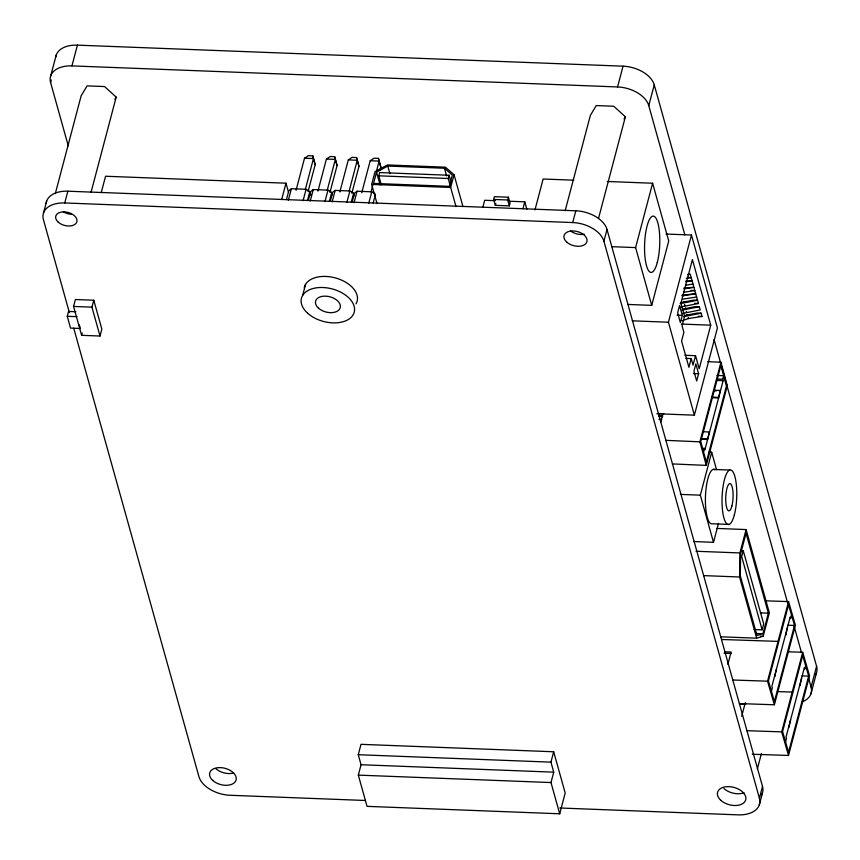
<?xml version="1.0" encoding="UTF-8"?>
<svg xmlns="http://www.w3.org/2000/svg" width="860" height="860" viewBox="0 0 860 860"><rect width="100%" height="100%" fill="white"/><g stroke="black" fill="none" stroke-linecap="round" stroke-linejoin="round"><path stroke-width="1.29" d="M746.104 529.567L769.356 612.868L763.175 636.26L756.66 638.184L739.578 576.995L739.922 552.948L746.104 529.567L716.81 528.427M305.354 189.383L313.459 158.562L312.76 155.853L308.288 155.681L304.526 158.219L296.066 190.253M327.252 190.221L335.357 159.401L334.647 156.703L330.186 156.531L326.424 159.057L317.953 191.103M349.138 191.071L357.255 160.25L356.545 157.552L352.073 157.38L348.321 159.906L339.85 191.941M371.036 191.92L372.724 185.491M376.443 171.366L379.142 161.089L378.443 158.391L373.971 158.219L370.208 160.745L361.748 192.791M50.708 75.873L56.201 55.115M68.273 145.877L50.6 82.571L51.288 79.969M50.6 82.571A27.294 16.834 14.8 0 1 71.939 65.897L77.421 45.139L623.048 66.177A27.294 16.834 14.8 0 1 654.256 84.871L816.581 666.296A27.294 16.834 14.8 0 1 815.527 675.003M43.527 212.947L46.644 201.175M55.309 193.618L81.162 95.761L87.075 85.882L104.587 86.559L116.197 97.105L91.02 192.393M69.391 312.675L43.419 219.633A27.294 16.834 14.8 0 1 64.758 202.96L67.865 191.2L575.813 210.786A27.294 16.834 14.8 0 1 607.02 229.48L762.508 786.427A27.294 16.834 14.8 0 1 761.455 795.134M79.324 324.929L80.313 328.466L70.541 328.09L67.252 316.297L68.531 311.46L75.863 311.739M101.243 192.597L105.565 176.236L285.982 183.201L288.476 192.135M73.562 306.44L75.39 299.517L93.783 300.226L101.845 329.1L100.007 336.023L81.625 335.314L73.562 306.44L91.945 307.149L100.007 336.023M81.625 335.314L82.227 333.013M91.945 307.149L93.783 300.226M281.661 199.552L285.982 183.201M286.455 199.66L288.82 190.716L291.379 188.716L306.096 189.275L309.837 191.522L310.879 195.231M288.347 200.208L291.379 188.716M303.053 200.778L306.096 189.275M308.052 191.576L315.179 164.712L313.61 158.939M307.471 200.466L309.837 191.522M308.353 200.498L310.718 191.554L313.276 189.555L327.983 190.125L331.734 192.371L332.422 194.844M310.234 201.057L313.276 189.555M324.951 201.627L327.983 190.125M329.95 192.414L337.077 165.561L335.507 159.777M302.634 295.474L305.558 284.402M329.369 201.315L331.734 192.371M330.251 201.347L332.605 192.403L335.174 190.404L349.88 190.974L353.632 193.21L354.32 195.682M332.132 201.896L335.174 190.404M346.849 202.465L349.88 190.974M351.837 193.263L358.964 166.399L357.405 160.626M351.267 202.154L353.632 193.21M352.138 202.186L354.503 193.242L357.061 191.243L371.778 191.812L374.584 193.5M354.03 202.745L357.061 191.243M377.013 203.551L371.671 184.427L375.057 171.645L387.419 164.948L445.426 167.184L454.037 174.688L462.938 206.572M376.529 172.15L373.552 183.406L449.35 186.33L452.328 175.075L444.48 168.237L387.796 166.055L376.529 172.15L380.088 184.9M368.736 203.315L371.778 191.812M380.185 169.807L380.862 167.249L379.292 161.465M381.27 184.739L378.776 175.816L379.636 172.58L449.06 175.257L451.199 182.911M373.154 203.003L375.519 194.059M450.339 186.136L448.21 178.493L449.06 175.257M456.004 206.604L450.661 187.469L454.037 174.688M482.858 207.206L484.685 200.283L495.371 200.692M493.694 199.445L494.425 196.682L508.432 197.22L510.077 203.111L509.346 205.884L495.338 205.346L493.694 199.445L507.701 199.993L509.346 205.884M495.338 205.346L495.822 203.498M358.265 754.714L361.006 744.33L553.679 751.769L565.192 793.017L559.709 813.786L367.037 806.357L358.319 775.118L361.06 764.733L358.265 754.714L550.938 762.143L553.732 772.162L550.991 782.546L559.709 813.786M507.701 199.993L508.432 197.22M522.944 208.754L524.772 201.831L508.733 201.208M534.974 209.904L543.133 179.009L573.846 180.191M565.17 210.721L590.347 115.433L596.249 105.565L613.76 106.242L625.37 116.788L598.495 218.515M559.817 807.991L738.063 814.861A27.294 16.834 14.8 0 0 759.401 798.198L603.913 241.251A27.294 16.834 14.8 0 0 572.706 222.557L575.813 210.786M684.839 234.845L648.773 105.64A27.294 16.834 14.8 0 0 617.566 86.946L623.048 66.177M603.913 241.251L607.02 229.48M648.773 105.64L654.256 84.871M627.94 304.44L651.729 305.354L635.604 247.594L652.611 183.234L607.214 181.481M651.729 305.354L668.736 240.983L652.611 183.234M550.938 762.143L553.679 751.769M656.836 413.724L694.385 415.176L668.435 322.221L691.472 235.017L665.995 234.038M682.313 315.362L680.389 322.629L677.648 312.793L679.561 305.526L682.313 315.362L677.046 315.158M660.781 422.131L663.06 413.488M685.871 358.362L691.214 358.566L688.914 367.285L681.582 341.044L683.883 332.325L682.055 325.768L684.549 316.319L680.894 303.204L692.408 259.602L710.726 325.188L699.201 368.789L695.536 355.675L684.85 355.266M695.536 355.675L693.042 365.124L691.214 358.566M698.61 373.745L696.686 381.012L693.945 371.165L695.858 363.898L698.61 373.745L693.343 373.541M694.385 415.176L717.423 327.972L691.472 235.017M672.477 463.927L706.254 465.389L699.922 441.825L720.949 362.232L707.651 361.662M703.544 451.876L704.458 448.415L701.803 448.307M704.458 448.415L704.856 449.887L723.142 380.679L722.744 379.206L723.658 375.745L717.014 375.465M700.954 439.223L707.597 439.514L709.274 432L702.631 431.709M711.929 397.696L718.573 397.987L720.239 390.472L713.596 390.182M706.254 465.389L727.28 385.796L720.949 362.232M693.536 541.542L713.499 542.316L700.33 495.166L711.671 452.252L709.005 452.156M713.499 542.316L718.498 523.385M740.589 550.593L743.255 550.69L741.686 556.613L762.132 629.842L754.145 629.541M727.861 664.382L731.118 652.02L724.872 651.805M762.132 629.842L763.701 623.93L743.255 550.69M762.928 633.755L768.367 613.169L746.05 533.211L740.611 553.808L740.288 575.716L756.983 635.518L762.928 633.755L756.273 633.497M741.686 716.305L745.276 702.706M739.482 703.587L774.365 704.77L767.539 681.184L788.566 601.602L765.755 600.828M771.409 691.246L772.323 687.785L771.893 686.312L790.179 617.104L790.609 618.576L791.522 615.115M794.511 625.435L774.398 701.567L768.421 680.937L788.534 604.806L794.511 625.435L787.889 625.209M757.359 768.904L761.433 753.457M774.365 704.77L795.392 625.177L788.566 601.602M759.401 798.198L762.508 786.427M759.294 804.885L762.401 793.124M752.285 754.231L788.512 755.456L781.686 731.871L802.713 652.278L787.964 651.783M785.556 741.933L786.47 738.471L786.051 736.999L804.337 667.79L804.756 669.263L805.669 665.801M808.658 676.121L788.545 752.253L782.578 731.613L802.692 655.492L808.658 676.121L802.036 675.895M788.512 755.456L809.539 675.863L802.713 652.278M802.229 701.857A27.294 16.834 14.8 0 0 811.098 687.054L816.581 666.296M810.98 693.74L816.473 672.982M114.885 99.298L116.197 97.105M624.059 118.981L625.37 116.788M681.002 302.602L693.794 300.097L697.514 300.237L680.12 303.677M681.023 306.912L698.417 303.473L690.279 274.351L687.807 274.254M682.808 309.073L695.6 306.568L699.32 306.708L700.223 309.955L682.829 313.384M681.926 310.148L699.32 306.708M684.614 315.545L697.417 313.04L701.126 313.19L702.029 316.426L688.419 318.555L682.12 320.715M683.732 316.62L701.126 313.19M687.807 274.738L690.279 274.351M686.237 278.371L691.182 277.587L687.473 277.447M685.871 281.08L692.085 280.822L685.904 281.8M685.571 285.23L692.988 284.058M683.926 288.132L693.891 287.294L684.001 288.852M683.668 292.282L694.805 290.529L691.085 290.39M681.98 295.195L695.708 293.765L682.087 295.904M683.001 299.14L696.611 297.001M721.701 639.485L778.053 641.388M724.055 653.245L731.548 653.492M732.655 680.002L767.539 681.184M777.44 691.58L792.2 692.074M739.449 703.964L745.695 704.179M746.803 730.688L781.686 731.871M71.939 65.897L617.566 86.946M304.526 158.219L313.459 158.562M326.424 159.057L335.357 159.401M348.321 159.906L357.255 160.25M370.208 160.745L379.142 161.089M378.776 175.816L448.21 178.493M371.671 184.427L450.661 187.469M64.758 202.96L572.706 222.557M611.815 246.68L635.604 247.594M694.697 303.333L698.417 303.473M698.32 316.276L702.029 316.426M632.229 320.823L668.435 322.221M681.324 324.059L710.726 325.188M67.252 316.297L77.024 316.673M713.155 469.409L729.796 470.054M680.378 494.392L700.33 495.166M729.011 524.417L712.37 523.783A27.294 7.31 -87.8 0 1 705.512 495.209A27.294 7.31 -87.8 0 1 715.047 469.775M695.987 551.249L739.922 552.948M703.63 575.609L739.578 576.995M760.38 612.857L768.367 613.169M760.519 636.153L763.175 636.26M720.723 636.798L756.66 638.184M361.06 764.733L553.732 772.162M358.319 775.118L550.991 782.546M365.478 800.488L230.114 795.274A27.294 16.834 14.8 0 1 198.907 776.58L73.724 328.176M717.433 378.981L722.744 379.206M716.498 380.399L723.142 380.679M713.757 390.773L716.412 390.892M711.768 397.105L718.412 397.395M658.771 413.51L663.791 413.724M658.513 415.81L662.501 415.982M658.674 416.39L662.662 416.573M658.932 419.325L661.587 419.443M700.792 438.632L707.436 438.923M665.887 440.352L699.922 441.825M683.517 301.742L683.904 302.376L683.786 301.666M685.323 308.213L685.71 308.848L685.592 308.138M686.226 311.449L686.613 312.083M687.129 314.685L687.516 315.319L687.398 314.62M787.438 627.488L785.782 635.003L785.61 634.411M801.595 678.174L799.929 685.678L799.757 685.097M776.472 669.015L774.806 676.519L774.645 675.938M790.62 719.702L788.964 727.205L788.792 726.614M714.058 339.496L720.551 362.759M721.282 365.339L787.653 603.075M794.145 626.327L801.359 652.17M808.572 678.013L811.098 687.054M711.671 452.252L716.52 469.625M524.772 201.831L526.825 209.195M444.48 168.237L446.619 175.892M387.796 166.055L389.924 173.698M378.443 158.391L380.862 167.249M356.545 157.552L358.964 166.399M334.647 156.703L337.077 165.561M312.76 155.853L315.179 164.712M720.239 390.472L720.4 391.063M709.274 432L709.425 432.591M55.706 57.265A27.294 16.834 14.8 0 1 77.421 45.139M46.15 203.325A27.294 16.834 14.8 0 1 67.865 191.2M584.166 234.264A11.825 7.299 14.8 0 1 570.632 230.985M71.391 214.237A10.911 6.74 14.8 0 1 63.382 211.882M233.641 772.979A13.642 8.417 14.8 0 1 215.871 768.679M744.04 792.748A14.555 8.976 14.8 0 1 723.937 788.566M304.214 287.928A27.294 16.834 14.8 0 1 336.765 278.317A27.294 16.834 14.8 0 1 355.997 303.838M720.884 365.435L700.771 441.567L706.318 462.185L726.431 386.054L720.884 365.435M684.689 304.902L684.807 305.612L684.689 304.902M688.301 317.856L688.419 318.555L688.301 317.856M657.266 262.558A28.197 7.557 -87.8 0 0 654.524 216.58A28.197 7.557 -87.8 0 0 644.71 253.732A28.197 7.557 -87.8 0 0 657.266 262.558M307.568 313.158A27.294 16.834 14.8 0 0 353.073 314.91A27.294 16.834 14.8 0 0 322.919 287.509A27.294 16.834 14.8 0 0 307.568 313.158M318.447 308.116A12.739 7.858 14.8 0 0 339.689 308.944A12.739 7.858 14.8 0 0 325.607 296.152A12.739 7.858 14.8 0 0 318.447 308.116M566.697 242.069A11.825 7.299 14.8 0 0 586.423 242.821A11.825 7.299 14.8 0 0 573.351 230.953A11.825 7.299 14.8 0 0 566.697 242.069M58.2 222.117A10.911 6.74 14.8 0 0 76.4 222.815A10.911 6.74 14.8 0 0 64.339 211.861A10.911 6.74 14.8 0 0 58.2 222.117M720.83 800.327A14.555 8.976 14.8 0 0 745.104 801.262A14.555 8.976 14.8 0 0 729.022 786.653A14.555 8.976 14.8 0 0 720.83 800.327M212.764 780.45A13.642 8.417 14.8 0 0 235.511 781.321A13.642 8.417 14.8 0 0 220.439 767.625A13.642 8.417 14.8 0 0 212.764 780.45M734.343 514.914A27.294 7.31 -87.8 0 0 731.688 470.42A27.294 7.31 -87.8 0 0 722.185 506.379A27.294 7.31 -87.8 0 0 734.343 514.914M731.871 506.078A13.642 3.655 -87.8 0 0 730.548 483.825A13.642 3.655 -87.8 0 0 725.797 501.81A13.642 3.655 -87.8 0 0 731.871 506.078"/></g></svg>
